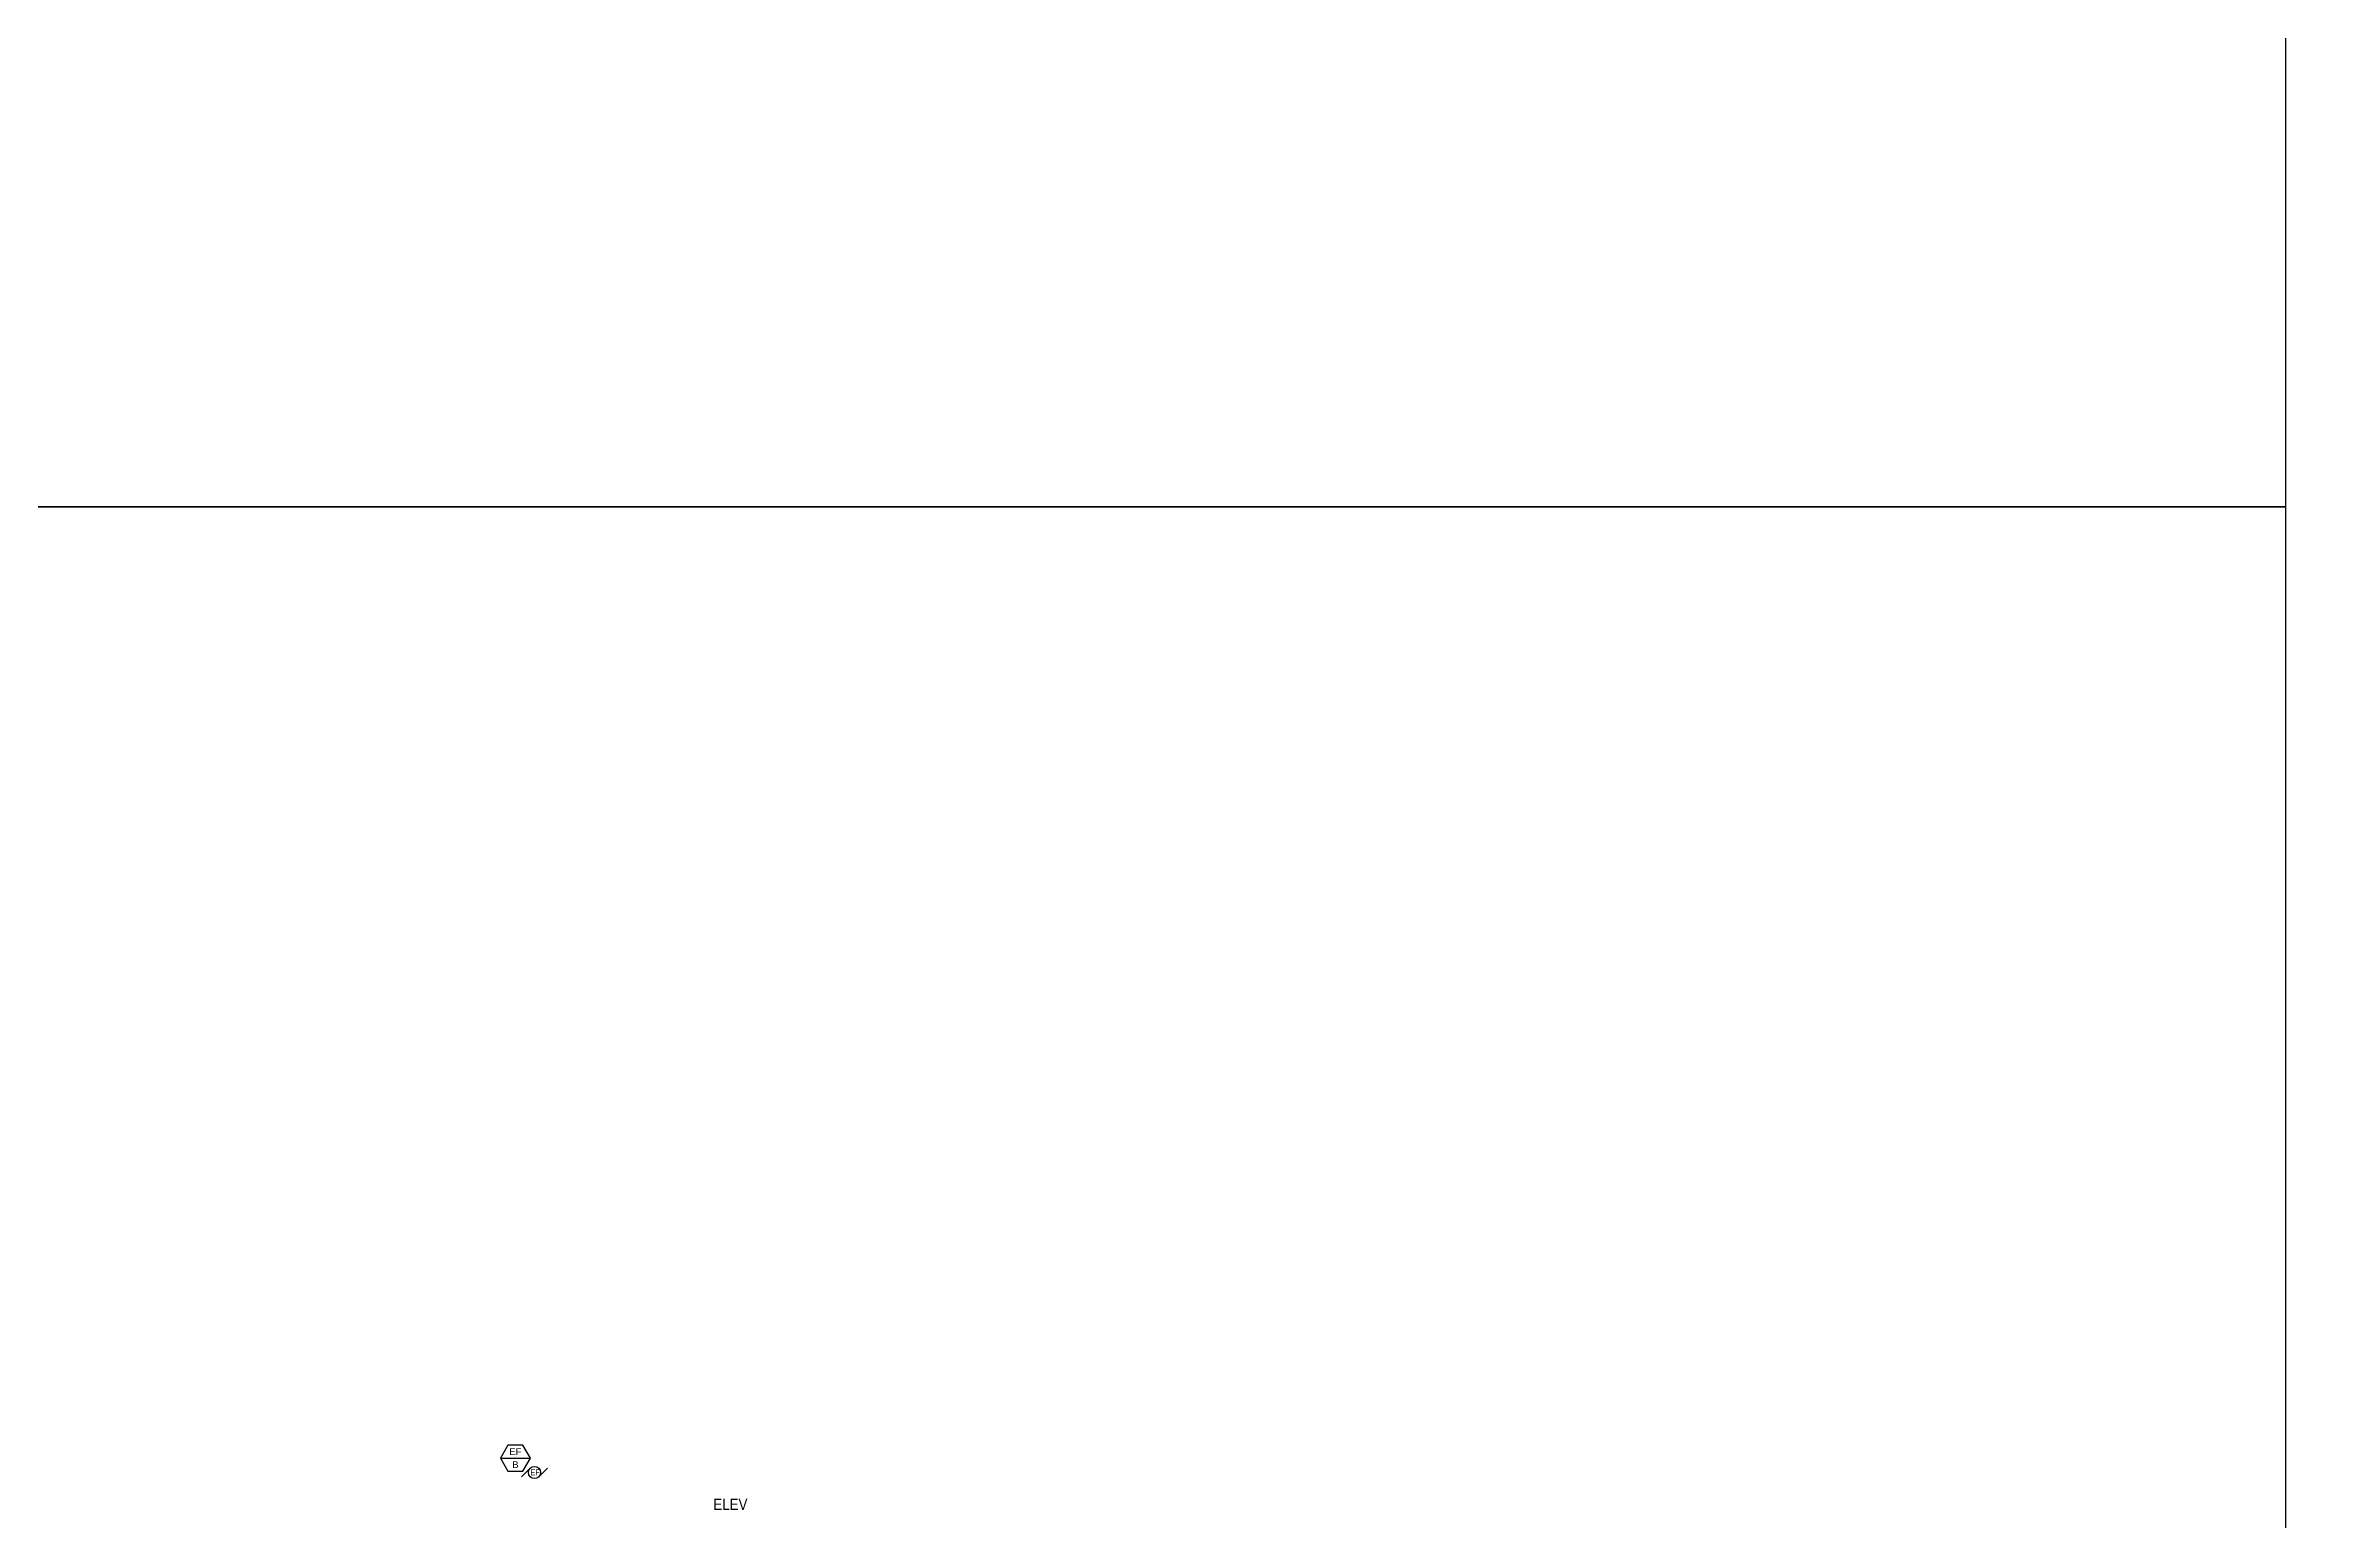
# Model space of a CAD drawing. Header units: inches. Extents: x -4243 to 9462, y -1700 to 6519.
# Drawn here: x 4965 to 6490, y 444 to 1427 of the extents above; entities that cross this region are included whole.
import ezdxf
from ezdxf import colors
from ezdxf.entities.mleader import LeaderData, LeaderLine
from ezdxf.enums import TextEntityAlignment as Align
from ezdxf.math import Vec2, Vec3

# ---------------------------------------------------------------- set-up
doc = ezdxf.new("R2010")
doc.units = ezdxf.units.IN
doc.header["$MEASUREMENT"] = 0
doc.layers.add('CORE', color=4, linetype='Continuous', plot=False)
for name, color, linetype in [('E-TEXT', 2, 'Continuous'), ('E_SYM', 6, 'Continuous'), ('M-ANNO-TAG-EQUIP', 50, 'Continuous')]:
    doc.layers.add(name, color=color, linetype=linetype)
doc.layers.get('0').off()
doc.layers.get('0').freeze()
doc.styles.add('ARC-TEXT', font='arial.ttf', dxfattribs={"width": 0.86, "height": 4.5})
doc.styles.add('GEC', font='arial.ttf')
doc.styles.add('rpm', font='arial.ttf', dxfattribs={"width": 0.85, "height": 0.09375})

# ---------------------------------------------------------------- blocks, each defined once
blk = doc.blocks.new('EXHAUST FAN')
for p, q in [((-0.063, 0.055), (-0.179, -0.061)), ((0.063, -0.055), (0.179, 0.061))]:
    blk.add_line(p, q)
blk.add_circle((0, 0), 0.0833)
at = {"style": 'ARC-TEXT', "width": 0.8}
blk.add_text('EF', height=0.0833, dxfattribs=at).set_placement((-0.056, -0.041))
blk = doc.blocks.new('GE_EQM_TAG')
blk.add_line((-10, 0), (10, 0))
blk.add_lwpolyline([(-5, 8.7), (-10, 0), (-5, -8.7), (5, -8.7), (10, 0), (5, 8.7)], close=True)
at = {"style": 'ARC-TEXT', "width": 1.00018}
for tag, p in [('EQM', (0, 4.3)), ('LABEL', (0, -4.3))]:
    blk.add_attdef(tag, text='', height=4.5, dxfattribs=at).set_placement(p, align=Align.MIDDLE_CENTER)

msp = doc.modelspace()

# ---------------------------------------------------------------- linework, layer by layer
at = {"layer": 'CORE'}
for points in [[(4774.5, 2529), (6457.5, 2529), (6457.5, 1119.5), (4774.5, 1119.5)], [(4774.5, 1119.5), (6457.5, 1119.5), (6457.5, -290), (4774.5, -290)]]:
    msp.add_lwpolyline(points, close=True, dxfattribs=at)

# ---------------------------------------------------------------- block references
at = {"layer": 'E_SYM', "xscale": 48, "yscale": 48, "zscale": 48}
msp.add_blockref('EXHAUST FAN', (5290.5, 475.8), dxfattribs=at)
at = {"layer": 'M-ANNO-TAG-EQUIP'}
msp.add_blockref('GE_EQM_TAG', (5277.8, 485.3), dxfattribs=at).add_auto_attribs({'LABEL': 'B', 'EQM': 'EF'})

# ---------------------------------------------------------------- texts
at = {"layer": 'E-TEXT', "transparency": 33554684, "style": 'rpm', "width": 0.85}
msp.add_text('ELEV ', height=7.5, dxfattribs=at).set_placement((5422.3, 450.8), align=Align.CENTER)

# ---------------------------------------------------------------- leaders
at = {"layer": 'E-TEXT'}
ml = msp.add_multileader_mtext('Standard', dxfattribs=at)
ml.set_content('FOR FIRE PLACE ', color=256, style='GEC')
ml.set_leader_properties()
ml.build(insert=Vec2(0, 0))
ml.multileader.update_dxf_attribs({"dogleg_length": 0.09, "arrow_head_size": 4.32, "scale": 48})
ctx = ml.context
ctx.base_point, ctx.scale, ctx.char_height, ctx.arrow_head_size, ctx.landing_gap_size, ctx.plane_origin = Vec3(3774.7, 841.6), 48, 4.5, 4.32, 2.16, Vec3(3823, 829.2)
notes = []
notes.append((ctx, [(1, (1, 1, 0), (3767.1, 841.6), (1, 0), 7.53, [(0, [(3756.5, 831)], 0, [])])]))
ctx.mtext.insert, ctx.mtext.width, ctx.mtext.flow_direction = Vec3(3776.8, 843.9), 43.056, 5
ml = msp.add_multileader_mtext('Standard', dxfattribs=at)
ml.set_content('FOR DISHWASHER 1 ', color=256, style='GEC')
ml.set_leader_properties()
ml.build(insert=Vec2(0, 0))
ml.multileader.update_dxf_attribs({"dogleg_length": 0.09, "arrow_head_size": 4.32, "scale": 48})
ctx = ml.context
ctx.base_point, ctx.scale, ctx.char_height, ctx.arrow_head_size, ctx.landing_gap_size, ctx.plane_origin = Vec3(4272.3, 739.5), 48, 4.5, 4.32, 2.16, Vec3(4390.4, 777.7)
notes.append((ctx, [(1, (1, 1, 0), (4264.8, 739.5), (1, 0), 7.53, [(0, [(4263.2, 753.5)], 0, [])])]))
ctx.mtext.insert, ctx.mtext.width, ctx.mtext.flow_direction = Vec3(4274.5, 741.8), 40.676, 5
ml = msp.add_multileader_mtext('Standard', dxfattribs=at)
ml.set_content('FOR RANGE ', color=256, style='GEC')
ml.set_leader_properties()
ml.build(insert=Vec2(0, 0))
ml.multileader.update_dxf_attribs({"dogleg_length": 0.09, "arrow_head_size": 4.32, "scale": 48})
ctx = ml.context
ctx.base_point, ctx.scale, ctx.char_height, ctx.arrow_head_size, ctx.landing_gap_size, ctx.plane_origin = Vec3(4342.8, 638.4), 48, 4.5, 4.32, 2.16, Vec3(4457.9, 680.6)
notes.append((ctx, [(1, (1, 1, 0), (4335.3, 638.4), (1, 0), 7.53, [(0, [(4324.9, 632.5)], 0, [])])]))
ctx.mtext.insert, ctx.mtext.width, ctx.mtext.flow_direction = Vec3(4345, 640.7), 68.131, 5
ml = msp.add_multileader_mtext('Standard', dxfattribs=at)
ml.set_content('FOR FIRE PLACE ', color=256, style='GEC')
ml.set_leader_properties()
ml.build(insert=Vec2(0, 0))
ml.multileader.update_dxf_attribs({"dogleg_length": 0.09, "arrow_head_size": 4.32, "scale": 48})
ctx = ml.context
ctx.base_point, ctx.scale, ctx.char_height, ctx.arrow_head_size, ctx.landing_gap_size, ctx.plane_origin = Vec3(3774.7, 613.7), 48, 4.5, 4.32, 2.16, Vec3(3823, 601.3)
notes.append((ctx, [(1, (1, 1, 0), (3767.1, 613.7), (1, 0), 7.53, [(0, [(3756.5, 603.1)], 0, [])])]))
ctx.mtext.insert, ctx.mtext.width, ctx.mtext.flow_direction = Vec3(3776.8, 615.9), 43.056, 5
ml = msp.add_multileader_mtext('Standard', dxfattribs=at)
ml.set_content('FOR REF.', color=256, style='GEC')
ml.set_leader_properties()
ml.build(insert=Vec2(0, 0))
ml.multileader.update_dxf_attribs({"dogleg_length": 0.09, "arrow_head_size": 4.32, "scale": 48})
ctx = ml.context
ctx.base_point, ctx.scale, ctx.char_height, ctx.arrow_head_size, ctx.landing_gap_size, ctx.plane_origin = Vec3(4423.3, 567.4), 48, 4.5, 4.32, 2.16, Vec3(4481.3, 556)
notes.append((ctx, [(1, (1, 1, 0), (4415.7, 567.4), (1, 0), 7.53, [(0, [(4414.8, 557.9)], 0, [])])]))
ctx.mtext.insert, ctx.mtext.width, ctx.mtext.flow_direction = Vec3(4425.4, 569.7), 68.131, 5
ml = msp.add_multileader_mtext('Standard', dxfattribs=at)
ml.set_content('FOR WINE\\PFRIDGE', color=256, style='GEC')
ml.set_leader_properties()
ml.build(insert=Vec2(0, 0))
ml.multileader.update_dxf_attribs({"dogleg_length": 0.09, "arrow_head_size": 4.32, "scale": 48})
ctx = ml.context
ctx.base_point, ctx.scale, ctx.char_height, ctx.arrow_head_size, ctx.landing_gap_size, ctx.plane_origin = Vec3(4179.5, 514.5), 48, 4.5, 4.32, 2.16, Vec3(4239.6, 494.6)
notes.append((ctx, [(1, (1, 1, 0), (4172, 514.5), (1, 0), 7.53, [(0, [(4173.1, 496.4)], 0, [])])]))
ctx.mtext.insert, ctx.mtext.width, ctx.mtext.flow_direction = Vec3(4181.7, 516.8), 68.131, 5
ml = msp.add_multileader_mtext('Standard', dxfattribs=at)
ml.set_content('FOR REF.', color=256, style='GEC')
ml.set_leader_properties()
ml.build(insert=Vec2(0, 0))
ml.multileader.update_dxf_attribs({"dogleg_length": 0.09, "arrow_head_size": 4.32, "scale": 48})
ctx = ml.context
ctx.base_point, ctx.scale, ctx.char_height, ctx.arrow_head_size, ctx.landing_gap_size, ctx.plane_origin = Vec3(4216, 506), 48, 4.5, 4.32, 2.16, Vec3(4274.1, 494.6)
notes.append((ctx, [(1, (1, 1, 0), (4208.5, 506), (1, 0), 7.53, [(0, [(4207.6, 496.4)], 0, [])])]))
ctx.mtext.insert, ctx.mtext.width, ctx.mtext.flow_direction = Vec3(4218.2, 508.3), 68.131, 5
ml = msp.add_multileader_mtext('Standard', dxfattribs=at)
ml.set_content('FOR FREEZER', color=256, style='GEC')
ml.set_leader_properties()
ml.build(insert=Vec2(0, 0))
ml.multileader.update_dxf_attribs({"dogleg_length": 0.09, "arrow_head_size": 4.32, "scale": 48})
ctx = ml.context
ctx.base_point, ctx.scale, ctx.char_height, ctx.arrow_head_size, ctx.landing_gap_size, ctx.plane_origin = Vec3(4256, 473.5), 48, 4.5, 4.32, 2.16, Vec3(4372.6, 511.6)
notes.append((ctx, [(1, (1, 1, 0), (4248.5, 473.5), (1, 0), 7.53, [(0, [(4245.4, 487.5)], 0, [])])]))
ctx.mtext.insert, ctx.mtext.width, ctx.mtext.flow_direction = Vec3(4258.2, 475.8), 68.131, 5
for ctx, leaders in notes:
    for number, flags, end, landing, length, lines in leaders:
        leader = LeaderData()
        leader.index, (leader.has_last_leader_line, leader.has_dogleg_vector, leader.attachment_direction) = number, flags
        leader.last_leader_point, leader.dogleg_vector, leader.dogleg_length = Vec3(end), Vec3(landing), length
        for number, points, colour, breaks in lines:
            line = LeaderLine()
            line.index, line.vertices, line.color, line.breaks = number, Vec3.list(points), colors.encode_raw_color(colour), breaks
            leader.lines.append(line)
        ctx.leaders.append(leader)

doc.saveas('drawing.dxf')
